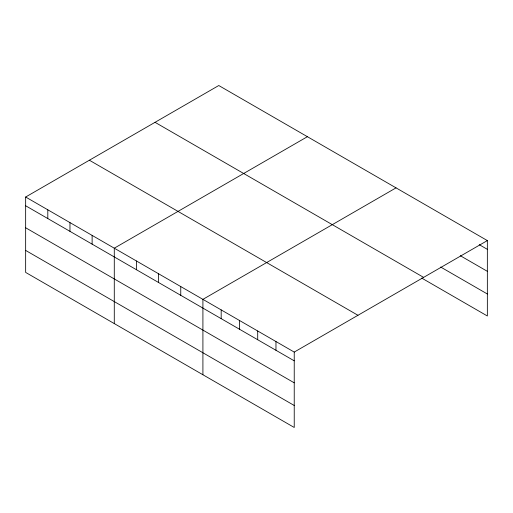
<?xml version="1.0" encoding="UTF-8"?>
<svg xmlns="http://www.w3.org/2000/svg" width="513" height="513" viewBox="0 0 513 513"><rect width="100%" height="100%" fill="white"/><g stroke="black" fill="none" stroke-linecap="round" stroke-linejoin="round"><path stroke-width="0.77" d="M25.65 197.018L294.231 352.085L294.231 427.476L25.65 272.416L25.65 197.018L218.769 85.524L487.35 240.584L487.35 315.982L421.737 278.097M307.402 136.695L114.284 248.189L114.284 323.588M396.03 187.867L202.911 299.361L202.911 374.753M294.231 352.085L487.35 240.584M479.232 244.65L487.35 249.337M460.296 255.705L487.35 271.326M440.673 267.042L487.35 293.987M155.041 122.318L423.623 277.379M89.377 160.223L357.959 315.29M25.65 205.764L294.231 360.831M25.65 227.759L294.231 382.826M25.65 250.421L294.231 405.482M275.968 341.536L275.968 350.289M257.706 330.994L257.706 339.741M239.443 320.452L239.443 329.199M221.18 309.903L221.18 318.656M180.756 286.568L180.756 295.315M158.6 273.775L158.6 282.522M136.439 260.982L136.439 269.729M92.122 235.396L92.122 244.143M69.967 222.604L69.967 231.35M47.805 209.811L47.805 218.557"/></g></svg>
